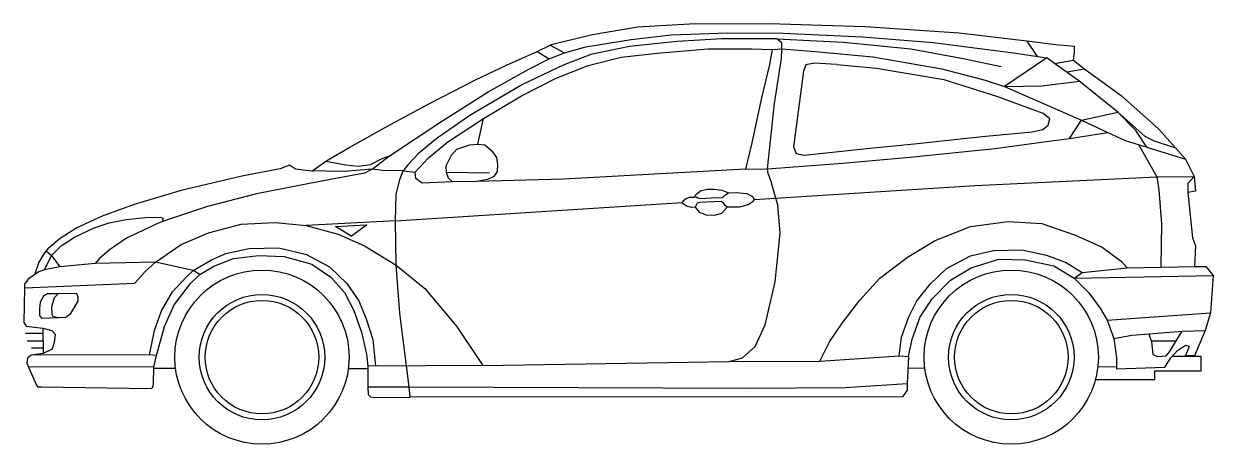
# Model space of a CAD drawing. Header units: millimetres. Extents: x -17157 to 13723, y 21549 to 39550.
# Drawn here: x -10144 to -5993, y 31412 to 32881 of the extents above; entities that cross this region are included whole.
import ezdxf

# ---------------------------------------------------------------- set-up
doc = ezdxf.new("R2010")
doc.units = ezdxf.units.MM

# ---------------------------------------------------------------- blocks, each defined once
blk = doc.blocks.new('A$C7FD81490')
for p, q in [((2142.1, 1456.6), (1984.4, 1430.3)), ((2323.4, 1467.1), (2142.1, 1456.6)), ((2600.6, 1468.4), (2323.4, 1467.1)), ((2934.3, 1457.9), (2600.6, 1468.4)), ((3264, 1435.6), (2934.3, 1457.9)), ((1984.4, 1430.3), (1854.3, 1398.8)), ((1961.7, 1388.4), (2119.3, 1413.4)), ((2119.3, 1413.4), (2258.6, 1429.2)), ((2258.6, 1429.2), (2457, 1437)), ((2435.4, 1416.2), (2280.1, 1406.5)), ((2627.9, 1416.2), (2435.4, 1416.2)), ((2457, 1437), (2650.1, 1435.7)), ((2645.7, 1401.6), (2627.9, 1416.2)), ((2627.9, 1416.2), (2859.9, 1404)), ((2650.1, 1435.7), (2926.4, 1422.4)), ((2926.4, 1422.4), (3173.4, 1402.7)), ((3500.5, 1408), (3264, 1435.6)), ((1750, 1352.9), (1792, 1371.3)), ((1792, 1371.3), (1836.6, 1393.1)), ((1792, 1371.3), (1832.9, 1346.4)), ((1854.3, 1398.8), (1836.6, 1393.1)), ((1836.6, 1393.1), (1886.8, 1367.4)), ((1886.8, 1367.4), (1961.7, 1388.4)), ((2113.4, 1388.7), (1979.2, 1361.2)), ((2280.1, 1406.5), (2113.4, 1388.7)), ((2210.5, 1366), (2386.8, 1380.6)), ((2386.8, 1380.6), (2538.9, 1380.6)), ((2538.9, 1380.6), (2611.7, 1379)), ((2611.7, 1379), (2602, 1325.6)), ((2611.7, 1379), (2645.7, 1380.6)), ((2644, 1346.6), (2645.7, 1380.6)), ((2645.7, 1380.6), (2645.7, 1401.6)), ((2645.7, 1380.6), (2761.3, 1371.2)), ((2761.3, 1371.2), (2962.3, 1352.8)), ((2859.9, 1404), (3095, 1380.4)), ((3095, 1380.4), (3277.7, 1347.6)), ((3173.4, 1402.7), (3453.2, 1367.3)), ((3610.9, 1393.5), (3500.5, 1408)), ((3500.5, 1408), (3535.8, 1354.3)), ((3642.4, 1391.5), (3610.9, 1393.5)), ((3666.8, 1389), (3642.4, 1391.5)), ((3666.1, 1368.6), (3666.8, 1389)), ((1684.3, 1324), (1750, 1352.9)), ((1762, 1309.6), (1832.9, 1346.4)), ((1832.9, 1346.4), (1886.8, 1367.4)), ((1979.2, 1361.2), (1882.1, 1324)), ((1969.4, 1322.4), (2084.3, 1351.5)), ((2084.3, 1351.5), (2210.5, 1366)), ((2619.8, 1189.8), (2644, 1346.6)), ((2758.7, 1330.5), (2728.5, 1325.2)), ((2837.5, 1326.6), (2758.7, 1330.5)), ((2962.3, 1352.8), (3204.1, 1310.8)), ((3277.7, 1347.6), (3410.3, 1318.7)), ((3570.2, 1348.9), (3422.2, 1249.1)), ((3570.2, 1348.9), (3422.2, 1249.1)), ((3453.2, 1367.3), (3570.2, 1348.9)), ((3596.4, 1329.2), (3570.2, 1348.9)), ((3596.4, 1329.2), (3663.4, 1341)), ((3681.5, 1269.6), (3596.4, 1329.2)), ((3663.4, 1341), (3666.1, 1368.6)), ((3663.4, 1341), (3702.7, 1309.5)), ((1576.5, 1272.8), (1684.3, 1324)), ((1620.1, 1230.9), (1762, 1309.6)), ((1882.1, 1324), (1739.7, 1256.1)), ((1857.8, 1278.7), (1969.4, 1322.4)), ((2602, 1325.6), (2574.5, 1209.2)), ((2720.6, 1302.9), (2686.4, 1038.9)), ((2728.5, 1325.2), (2720.6, 1302.9)), ((2837.5, 1326.6), (2975, 1313.4)), ((2975, 1313.4), (3210.2, 1274)), ((3204.1, 1310.8), (3355.2, 1271.4)), ((3702.7, 1309.5), (3639.8, 1298.8)), ((3702.7, 1309.5), (3829.3, 1218)), ((1417.6, 1191.4), (1576.5, 1272.8)), ((1739.7, 1256.1), (1556.9, 1147.7)), ((1736.5, 1217.3), (1857.8, 1278.7)), ((3210.2, 1274), (3398.1, 1214.9)), ((3355.2, 1271.4), (3422.2, 1249.1)), ((3422.2, 1249.1), (3552.8, 1251.3)), ((3422.2, 1249.1), (3691, 1132.2)), ((3552.8, 1251.3), (3684.2, 1267.5)), ((3817.6, 1159.4), (3681.5, 1269.6)), ((1451.9, 1123.2), (1620.1, 1230.9)), ((1603.8, 1138), (1736.5, 1217.3)), ((2574.5, 1209.2), (2540.5, 1052.3)), ((3398.1, 1214.9), (3555.7, 1155.8)), ((3829.3, 1218), (3960.6, 1100.8)), ((1279.6, 1116.5), (1417.6, 1191.4)), ((2595.5, 961.8), (2619.8, 1189.8)), ((1275.9, 1007.6), (1451.9, 1123.2)), ((1556.9, 1147.7), (1442.1, 1068.5)), ((1560.2, 1108.9), (1603.8, 1138)), ((1584.9, 1047.9), (1603.8, 1138)), ((3580.7, 1136.1), (3555.7, 1155.8)), ((3574.1, 1113.8), (3580.7, 1136.1)), ((3649, 1067.8), (3691, 1132.2)), ((3691, 1132.2), (3817.6, 1159.4)), ((3691, 1132.2), (3782.4, 1089.1)), ((3880.9, 1096.1), (3817.6, 1159.4)), ((3817.6, 1159.4), (3912.3, 1075.3)), ((1135.1, 1036.4), (1279.6, 1116.5)), ((1479.3, 1055.6), (1560.2, 1108.9)), ((3344.7, 1074.4), (3518.9, 1091.5)), ((3518.9, 1091.5), (3555.7, 1099.4)), ((3555.7, 1099.4), (3574.1, 1113.8)), ((3649, 1067.8), (3782.4, 1089.1)), ((3782.4, 1089.1), (3843.4, 1061)), ((3918.4, 1037.5), (3880.9, 1096.1)), ((3960.6, 1100.8), (4019.2, 1035.2)), ((1442.1, 1068.5), (1377.4, 1015.1)), ((1411.3, 999), (1479.3, 1055.6)), ((1510.8, 1030.1), (1556.4, 1045.6)), ((1556.4, 1045.6), (1584.9, 1047.9)), ((1584.9, 1047.9), (1608.9, 1045.6)), ((1608.9, 1045.6), (1632.1, 1025.5)), ((2540.5, 1052.3), (2517.9, 960.1)), ((2686.4, 1038.9), (2695.6, 1015.3)), ((2941.3, 1032.4), (3118.7, 1050.8)), ((3118.7, 1050.8), (3344.7, 1074.4)), ((3388.9, 1032.4), (3576.7, 1058.6)), ((3576.7, 1058.6), (3649, 1067.8)), ((3843.4, 1061), (3918.4, 1037.5)), ((3890.1, 1046.4), (3953.6, 934.4)), ((3912.3, 1075.3), (3944.9, 1059.7)), ((3944.9, 1059.7), (4019.2, 1035.2)), ((1053.7, 989.1), (1135.1, 1036.4)), ((1209.3, 977), (1250.8, 997.3)), ((1215.9, 960.5), (1275.9, 1007.6)), ((1250.8, 997.3), (1275.9, 1007.6)), ((1377.4, 1015.1), (1340.1, 976.3)), ((1366, 950.4), (1411.3, 999)), ((1473.7, 971.8), (1492.3, 1009.3)), ((1492.3, 1009.3), (1510.8, 1030.1)), ((1632.1, 1025.5), (1649, 1001.6)), ((1649, 1001.6), (1652.9, 977.2)), ((2695.6, 1015.3), (2723.2, 1010)), ((2723.2, 1010), (2941.3, 1032.4)), ((2856.8, 981.2), (3091.9, 1002.2)), ((3091.9, 1002.2), (3388.9, 1032.4)), ((3918.4, 1037.5), (4054.4, 995.3)), ((4019.2, 1035.2), (4054.4, 995.3)), ((894.9, 961.7), (761.2, 936.2)), ((927.7, 975.1), (894.9, 961.7)), ((948.4, 960.5), (927.7, 975.1)), ((993.4, 954.4), (948.4, 960.5)), ((1005, 954.2), (1053.7, 989.1)), ((1053.7, 989.1), (1124, 975.2)), ((1215.9, 960.5), (1117.4, 952)), ((1124, 975.2), (1167.5, 971.2)), ((1167.5, 971.2), (1209.3, 977)), ((1215.9, 960.5), (1189.2, 947.1)), ((1252.4, 955.6), (1215.9, 960.5)), ((1324.1, 954.4), (1252.4, 955.6)), ((1340.1, 976.3), (1324.1, 954.4)), ((1474.9, 948.7), (1473.7, 971.8)), ((1652.9, 977.2), (1651.7, 952.5)), ((2517.9, 960.1), (1883.7, 926.2)), ((2517.9, 960.1), (2595.5, 961.8)), ((2595.5, 961.8), (2856.8, 981.2)), ((2597.1, 945.6), (2595.5, 961.8)), ((4054.4, 995.3), (4084.2, 934.7)), ((761.2, 936.2), (549.6, 886.3)), ((1027.4, 916.7), (812.2, 874.2)), ((1117.4, 952), (993.4, 954.4)), ((1189.2, 947.1), (1027.4, 916.7)), ((1299.8, 871.7), (1312, 924)), ((1312, 924), (1324.1, 954.4)), ((1324.1, 954.4), (1366, 950.4)), ((1367.7, 927.8), (1366, 950.4)), ((1390.3, 911.6), (1367.7, 927.8)), ((1495.5, 916.5), (1390.3, 911.6)), ((1624.7, 947.1), (1474.9, 948.7)), ((1481.9, 929.4), (1474.9, 948.7)), ((1495.5, 916.5), (1481.9, 929.4)), ((1579.6, 918.1), (1495.5, 916.5)), ((1579.6, 918.1), (1495.5, 916.5)), ((1883.7, 926.2), (1579.6, 918.1)), ((1618.5, 924.4), (1579.6, 918.1)), ((1640.2, 935.2), (1618.5, 924.4)), ((1651.7, 952.5), (1640.2, 935.2)), ((2608.5, 918.1), (2597.1, 945.6)), ((2624.6, 858.3), (2608.5, 918.1)), ((3320.4, 903.9), (3953.6, 934.4)), ((3953.6, 934.4), (4084.2, 934.7)), ((3953.6, 934.4), (3961.2, 888.8)), ((4084.2, 934.7), (4061.5, 911)), ((4084.2, 934.7), (4088.6, 884)), ((549.6, 886.3), (385.4, 837.7)), ((812.2, 874.2), (640.8, 830.4)), ((1297.4, 780.6), (1299.8, 871.7)), ((2338.1, 863.4), (2348.6, 874.9)), ((2348.6, 874.9), (2361.4, 884.8)), ((2361.4, 884.8), (2384.1, 890.4)), ((2384.1, 890.4), (2408.4, 890.4)), ((2408.4, 890.4), (2436.3, 886.8)), ((2436.3, 886.8), (2459.3, 877.9)), ((2438.6, 862.1), (2449.8, 872)), ((2449.8, 872), (2459.3, 877.9)), ((2459.3, 877.9), (2485.6, 879.5)), ((2485.6, 879.5), (2523.4, 875.9)), ((2523.4, 875.9), (2542.7, 865.4)), ((2548.3, 855.2), (3320.4, 903.9)), ((3961.2, 888.8), (3969.8, 770.2)), ((4061.5, 911), (4062, 879.6)), ((4088.6, 884), (4062, 879.6)), ((4062, 879.6), (4077.9, 721.1)), ((385.4, 837.7), (273.6, 796.4)), ((640.8, 830.4), (498.5, 783)), ((1297.4, 780.6), (2297.4, 844.7)), ((2297.4, 844.7), (2299.7, 849.3)), ((2299, 841.1), (2297.4, 844.7)), ((2314.1, 831.9), (2299, 841.1)), ((2299.7, 849.3), (2308.6, 856.6)), ((2308.6, 856.6), (2323, 862.5)), ((2329.9, 827), (2314.1, 831.9)), ((2323, 862.5), (2338.1, 863.4)), ((2338.1, 863.4), (2347.3, 863.8)), ((2349.6, 841.5), (2342.4, 828)), ((2347.3, 863.8), (2352.2, 860.5)), ((2359.1, 844.7), (2349.6, 841.5)), ((2352.2, 860.5), (2360.8, 857.9)), ((2433.4, 847.4), (2359.1, 844.7)), ((2360.8, 857.9), (2400.2, 860.2)), ((2400.2, 860.2), (2438.6, 862.1)), ((2441.3, 842.8), (2433.4, 847.4)), ((2447.5, 833.2), (2441.3, 842.8)), ((2454.7, 827.7), (2447.5, 833.2)), ((2527.6, 836.2), (2496.8, 827.7)), ((2542.1, 845.7), (2527.6, 836.2)), ((2548.3, 855.2), (2542.1, 845.7)), ((2542.7, 865.4), (2548.3, 855.2)), ((2631.1, 835.6), (2624.6, 858.3)), ((2639.2, 737), (2631.1, 835.6)), ((273.6, 796.4), (184.8, 756.3)), ((357.5, 785.4), (424.4, 791.5)), ((424.4, 791.5), (475.4, 792.7)), ((475.4, 792.7), (485.1, 789.1)), ((485.1, 789.1), (485.7, 778.5)), ((2342.4, 828), (2329.9, 827)), ((2342.4, 828), (2357.2, 810.6)), ((2357.2, 810.6), (2379.5, 801.7)), ((2379.5, 801.7), (2410.1, 800.4)), ((2410.1, 800.4), (2436.3, 807.3)), ((2436.3, 807.3), (2454.7, 827.7)), ((2496.8, 827.7), (2454.7, 827.7)), ((184.8, 756.3), (126.5, 718.6)), ((177.5, 723.5), (245.6, 756.3)), ((245.6, 756.3), (297.9, 773.3)), ((297.9, 773.3), (357.5, 785.4)), ((474.2, 774.5), (358.7, 719.8)), ((498.5, 783), (474.2, 774.5)), ((644.4, 738), (758.7, 768.4)), ((758.7, 768.4), (876.7, 774.5)), ((876.7, 774.5), (984.9, 763.6)), ((1297.4, 780.6), (984.9, 763.6)), ((984.9, 763.6), (1096.8, 733.2)), ((1088.2, 759.9), (1196, 765.9)), ((1142.7, 726.1), (1088.2, 759.9)), ((1196.3, 765), (1143.2, 726.1)), ((1299.8, 625), (1297.4, 780.6)), ((3179.7, 711.7), (3304, 760.9)), ((3304, 760.9), (3435.3, 777.3)), ((3435.3, 777.3), (3552.6, 770.3)), ((3552.6, 770.3), (3669.8, 730.4)), ((3969.8, 770.2), (3967.7, 617.9)), ((126.5, 718.6), (83.9, 682.1)), ((130.1, 693.1), (177.5, 723.5)), ((358.7, 719.8), (299.1, 678.5)), ((549.6, 697.9), (644.4, 738)), ((1096.8, 733.2), (1189.2, 693.1)), ((2621.4, 567.2), (2639.2, 737)), ((3083.5, 653.1), (3179.7, 711.7)), ((3669.8, 730.4), (3763.6, 688.2)), ((4077.9, 721.1), (4088.5, 693.4)), ((71.7, 668.8), (52, 635.6)), ((83.9, 682.1), (71.7, 668.8)), ((78.1, 675.7), (96.1, 659)), ((96.1, 659), (130.1, 693.1)), ((299.1, 678.5), (263.9, 648.1)), ((459.6, 635.9), (549.6, 697.9)), ((655.4, 644.4), (705.2, 666.3)), ((705.2, 666.3), (786.7, 683.3)), ((786.7, 683.3), (890, 685.8)), ((890, 685.8), (986.1, 662.7)), ((1189.2, 693.1), (1299.8, 625)), ((3304, 657.8), (3383.7, 676.5)), ((3383.7, 676.5), (3482.2, 678.9)), ((3482.2, 678.9), (3569, 660.1)), ((3763.6, 688.2), (3829.3, 639)), ((4088.5, 693.4), (4084.9, 620.3)), ((52, 635.6), (37.2, 591.3)), ((71.7, 609.2), (96.1, 659)), ((96.1, 659), (125.2, 620.1)), ((249.3, 631.1), (125.2, 620.1)), ((263.9, 648.1), (249.3, 631.1)), ((459.6, 635.9), (249.3, 631.1)), ((423.1, 603.1), (459.6, 635.9)), ((590.9, 606.8), (459.6, 635.9)), ((590.9, 606.8), (655.4, 644.4)), ((663.3, 621.4), (731.4, 648.1)), ((731.4, 648.1), (818.9, 659)), ((818.9, 659), (908.9, 655.4)), ((908.9, 655.4), (1005, 628.6)), ((986.1, 662.7), (1066.4, 620.1)), ((1005, 628.6), (1071.8, 583.7)), ((1299.8, 625), (1399.5, 543.6)), ((1312, 457.3), (1299.8, 625)), ((2987.4, 580.4), (3083.5, 653.1)), ((3219.6, 613.2), (3304, 657.8)), ((3306.3, 615.6), (3402.5, 646)), ((3402.5, 646), (3493.9, 643.7)), ((3493.9, 643.7), (3594.8, 622.6)), ((3569, 660.1), (3637, 634.3)), ((3594.8, 622.6), (3665.1, 580.4)), ((3637, 634.3), (3693.3, 599.2)), ((3829.3, 639), (3850.4, 615.6)), ((52.3, 601.9), (15.8, 576.4)), ((71.7, 609.2), (52.3, 601.9)), ((125.2, 620.1), (71.7, 609.2)), ((387.9, 563), (423.1, 603.1)), ((519.2, 532.6), (567.8, 584.9)), ((567.8, 584.9), (590.9, 606.8)), ((581.8, 561.8), (614.6, 592.2)), ((614.6, 592.2), (590.9, 606.8)), ((614.6, 592.2), (663.3, 621.4)), ((1066.4, 620.1), (1127.1, 561.8)), ((1071.8, 583.7), (1119.2, 530.2)), ((3163.3, 559.3), (3219.6, 613.2)), ((3233.6, 573.4), (3306.3, 615.6)), ((3665.1, 580.4), (3693.3, 599.2)), ((3665.1, 580.4), (4150.6, 589.8)), ((3693.3, 599.2), (3850.4, 615.6)), ((3850.4, 615.6), (3967.7, 617.9)), ((3967.7, 617.9), (4084.9, 620.3)), ((4084.9, 620.3), (4124.8, 620.3)), ((4124.8, 620.3), (4150.6, 589.8)), ((4150.6, 589.8), (4141.2, 458.5)), ((2.4, 546), (0, 425.7)), ((15.8, 576.4), (2.4, 559.4)), ((2.4, 546), (387.9, 563)), ((2.4, 559.4), (2.4, 546)), ((524.7, 486.4), (581.8, 561.8)), ((1127.1, 561.8), (1169.7, 501)), ((1399.5, 543.6), (1510.2, 412.3)), ((2587.4, 416.8), (2621.4, 567.2)), ((2917, 503), (2987.4, 580.4)), ((3116.4, 500.7), (3163.3, 559.3)), ((3170.3, 507.7), (3233.6, 573.4)), ((3665.1, 580.4), (3716.7, 528.8)), ((69.3, 516.8), (57.1, 496.2)), ((82.7, 525.3), (69.3, 516.8)), ((120.4, 525.3), (82.7, 525.3)), ((105.8, 510.8), (96.1, 479.1)), ((120.4, 525.3), (105.8, 510.8)), ((183.6, 526.6), (120.4, 525.3)), ((164.1, 456.1), (189.7, 499.8)), ((189.7, 515.6), (183.6, 526.6)), ((189.7, 499.8), (189.7, 515.6)), ((480.3, 465.8), (519.2, 532.6)), ((1119.2, 530.2), (1152.1, 467)), ((1169.7, 501), (1195.2, 437.8)), ((2856.1, 423.3), (2917, 503)), ((3088.2, 444.4), (3116.4, 500.7)), ((3128.1, 444.4), (3170.3, 507.7)), ((3716.7, 528.8), (3756.6, 474.9)), ((57.1, 496.2), (54.7, 473.1)), ((54.7, 473.1), (54.7, 450)), ((96.1, 479.1), (97.3, 454.8)), ((456, 397.7), (480.3, 465.8)), ((490.6, 411.1), (524.7, 486.4)), ((1152.1, 467), (1178.8, 391.6)), ((1335.1, 273.3), (1312, 457.3)), ((3756.6, 474.9), (3780, 432.7)), ((3780, 432.7), (4141.2, 458.5)), ((4141.2, 458.5), (4122.4, 397.6)), ((0, 425.7), (8.5, 412.3)), ((54.7, 450), (62, 440.3)), ((62, 440.3), (147.1, 443.9)), ((97.3, 454.8), (101.8, 447.3)), ((101.8, 447.3), (109.6, 444.4)), ((109.6, 444.4), (120, 442.7)), ((147.1, 443.9), (164.1, 456.1)), ((1195.2, 437.8), (1218.3, 366.1)), ((2551.8, 340.8), (2587.4, 416.8)), ((2811.5, 357.7), (2856.1, 423.3)), ((3062.4, 374.1), (3088.2, 444.4)), ((3099.9, 367.1), (3128.1, 444.4)), ((3780, 432.7), (3803.5, 369.4)), ((6.1, 388), (67, 388.4)), ((8.5, 412.3), (66.9, 405)), ((66.9, 405), (97.3, 397.7)), ((66.9, 405), (67.5, 316.3)), ((97.3, 397.7), (109.4, 384.3)), ((109.4, 384.3), (105.8, 355.2)), ((438.3, 312.6), (456, 397.7)), ((462.7, 310.2), (490.6, 411.1)), ((1178.8, 391.6), (1195.8, 315.1)), ((1510.2, 412.3), (1601.4, 275)), ((3054.4, 308.7), (3062.4, 374.1)), ((3803.5, 369.4), (3866.8, 381.1)), ((3866.8, 381.1), (3925.4, 385.8)), ((3925.4, 385.8), (4042.7, 395.2)), ((3925.4, 385.8), (3934.8, 357.7)), ((3998.1, 322.5), (4042.6, 395.2)), ((4042.7, 395.2), (4122.4, 397.6)), ((4122.4, 397.6), (4084.9, 308.5)), ((12.2, 361.2), (18.2, 361.2)), ((18.2, 361.2), (67.2, 361.6)), ((26.8, 336.9), (67.3, 337.2)), ((98.5, 332.1), (67.5, 316.3)), ((105.8, 355.2), (98.5, 332.1)), ((1218.3, 366.1), (1226.8, 272.7)), ((2508.2, 302), (2551.8, 340.8)), ((2777.7, 289.9), (2811.5, 357.7)), ((3087.2, 306.3), (3099.9, 367.1)), ((3803.5, 369.4), (3812.9, 301.4)), ((3933.7, 361.2), (4021.8, 361.2)), ((3934.8, 357.7), (3939.5, 313.2)), ((4026.3, 327.2), (4054.4, 346)), ((4054.4, 346), (4066.1, 341.3)), ((4066.1, 341.3), (4056.8, 317.9)), ((12.8, 300.5), (10.3, 283.5)), ((26.1, 311.4), (12.8, 300.5)), ((67.5, 316.3), (26.1, 311.4)), ((438.3, 312.6), (26.1, 311.4)), ((462.7, 310.2), (438.3, 312.6)), ((454.1, 270.1), (462.7, 310.2)), ((1195.8, 315.1), (1200.7, 272.5)), ((2461.2, 289), (2508.2, 302)), ((2777.7, 289.9), (3054.4, 308.7)), ((3054.4, 308.7), (3087.2, 306.3)), ((3087.2, 306.3), (3082.5, 212.5)), ((3812.9, 301.4), (3812.9, 263.9)), ((3939.5, 313.2), (3955.9, 306.1)), ((3955.9, 306.1), (3986.4, 308.5)), ((3981.7, 268.6), (4002.8, 301.4)), ((3986.4, 308.5), (3998.1, 322.5)), ((4002.8, 301.4), (4026.3, 327.2)), ((4108.4, 306.1), (4007.1, 306.1)), ((4056.8, 317.9), (4052.1, 308.5)), ((4084.9, 308.5), (4052.1, 308.5)), ((4108.4, 256.9), (4108.4, 306.1)), ((10.3, 283.5), (16.4, 268.9)), ((454.1, 270.1), (16.4, 268.9)), ((16.4, 268.9), (44.4, 205.7)), ((452.9, 210.5), (454.1, 270.1)), ((454, 265.3), (529.5, 265.2)), ((1132.6, 264.1), (1200.7, 264)), ((1601.4, 275), (1200.7, 272.5)), ((1200.7, 272.5), (1200.7, 200.8)), ((1344.8, 200.8), (1335.1, 273.3)), ((1601.4, 275), (2461.2, 289)), ((2461.2, 289), (2777.7, 289.9)), ((3085.2, 265.9), (3144.2, 266.3)), ((3748.2, 270.5), (3812.9, 271)), ((3812.9, 263.9), (3981.7, 268.6)), ((3947.1, 256.9), (4108.4, 256.9)), ((3947.1, 226.3), (3947.1, 256.9)), ((450.5, 199.6), (452.9, 210.5)), ((2866.8, 198.5), (3082.5, 212.5)), ((3082.5, 212.5), (3082.5, 189.1)), ((3739.9, 226.3), (3947.1, 226.3)), ((44.4, 205.7), (48, 200.8)), ((48, 200.8), (61.4, 200.8)), ((61.4, 200.8), (443.2, 194.7)), ((443.2, 194.7), (450.5, 199.6)), ((1200.7, 200.8), (1201.9, 174.1)), ((1200.7, 200.8), (1344.8, 200.8)), ((1201.9, 174.1), (1210.4, 165.6)), ((1347.8, 164.4), (1344.8, 200.8)), ((1344.8, 200.8), (2526.7, 196.1)), ((2526.7, 196.1), (2866.8, 198.5)), ((3082.5, 189.1), (3066.1, 165.7)), ((1210.4, 165.6), (1225, 163.1)), ((1225, 163.1), (1347.8, 164.4)), ((3066.1, 165.7), (1347.8, 164.4))]:
    blk.add_line(p, q)
for centre, radius in [((831.1, 304.1), 304.1), ((3445.9, 304.1), 304.1), ((831.1, 304.1), 218.9), ((831.1, 304.1), 198.1), ((3445.9, 304.1), 218.9), ((3445.9, 304.1), 198.1)]:
    blk.add_circle(centre, radius)
for centre, start, end in [((1196, 765.4), 306.2435, 93.1786), ((1142.9, 726.5), 238.1189, 306.2435)]:
    blk.add_arc(centre, 0.5, start, end)

msp = doc.modelspace()

# ---------------------------------------------------------------- block references
msp.add_blockref('A$C7FD81490', (-10143.8, 31412.4))

doc.saveas('drawing.dxf')
